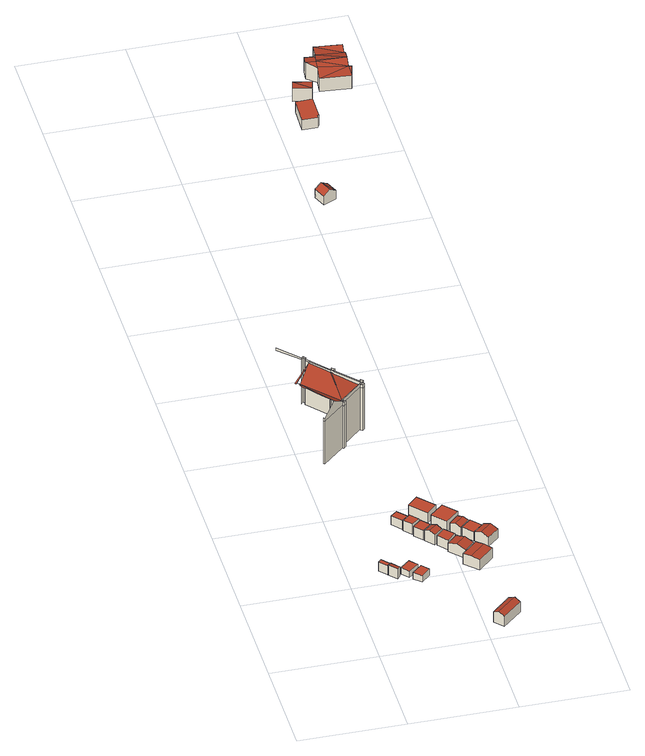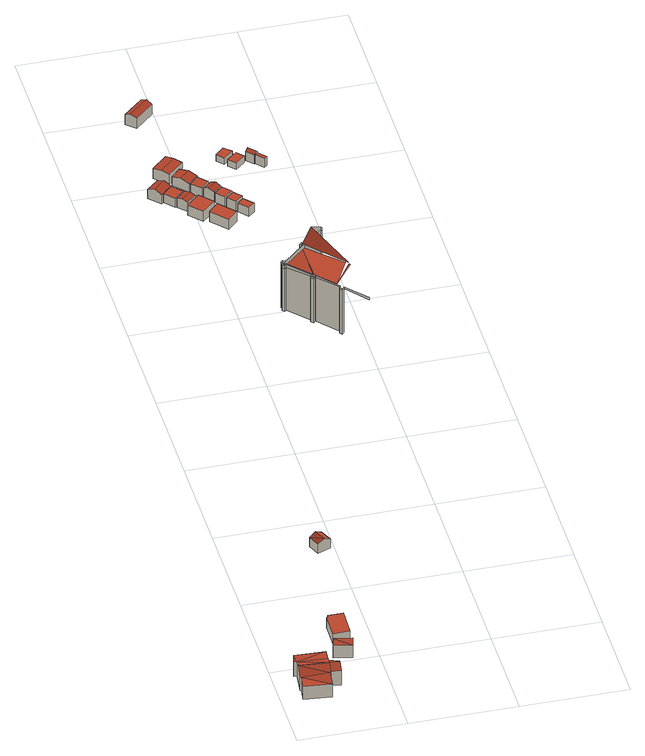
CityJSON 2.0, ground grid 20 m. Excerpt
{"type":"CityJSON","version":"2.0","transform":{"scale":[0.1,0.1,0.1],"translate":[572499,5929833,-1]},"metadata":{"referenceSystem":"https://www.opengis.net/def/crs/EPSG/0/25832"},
"CityObjects":{
"building1":{"type":"Building","attributes":{"Grundfläche 2D":"1.533589","Grundhöhe NN":"1.573"},"geometry":[{"type":"Solid","lod":"3","boundaries":[[[[0,1,2,3]],[[4,5,3,2]],[[5,6,0,3]],[[6,7,1,0]],[[7,4,2,1]],[[7,6,5,4]]]],"semantics":{"surfaces":[{"type":"RoofSurface"},{"type":"WallSurface"},{"type":"GroundSurface"}],"values":[[0,1,1,1,1,2]]}}]},
"building2":{"type":"Building","attributes":{"Grundfläche 2D":"1.851299","Grundhöhe NN":"1.573"},"geometry":[{"type":"Solid","lod":"3","boundaries":[[[[8,9,10,11,12,3]],[[13,14,11,10]],[[14,15,12,11]],[[15,5,4,16,9,8,3,12]],[[16,13,10,9]],[[5,15,14,13,16,4]]]],"semantics":{"surfaces":[{"type":"RoofSurface"},{"type":"WallSurface"},{"type":"GroundSurface"}],"values":[[0,1,1,1,1,2]]}}]},
"building3":{"type":"Building","attributes":{"Grundfläche 2D":"4.553526","Grundhöhe NN":"1.573"},"geometry":[{"type":"Solid","lod":"3","boundaries":[[[[17,18,19,20]],[[21,22,20,19]],[[22,23,17,20]],[[23,24,18,17]],[[24,21,19,18]],[[24,23,22,21]]]],"semantics":{"surfaces":[{"type":"RoofSurface"},{"type":"WallSurface"},{"type":"GroundSurface"}],"values":[[0,1,1,1,1,2]]}}]},
"building4":{"type":"Building","attributes":{"Grundfläche 2D":"4.365739","Grundhöhe NN":"1.573"},"geometry":[{"type":"Solid","lod":"3","boundaries":[[[[25,26,27,28]],[[29,30,28,27]],[[30,31,25,28]],[[31,32,26,25]],[[32,29,27,26]],[[32,31,30,29]]]],"semantics":{"surfaces":[{"type":"RoofSurface"},{"type":"WallSurface"},{"type":"GroundSurface"}],"values":[[0,1,1,1,1,2]]}}]},
"building5":{"type":"Building","attributes":{"Grundfläche 2D":"14408.386619","Grundhöhe NN":"1.599"},"geometry":[{"type":"MultiSurface","lod":"3","boundaries":[[[33,34,35,36]],[[35,34,37,38]],[[39,35,38,40]],[[41,42,43]],[[44,45,36,35,39,46,47]],[[42,48,43]],[[49,45,44,47,50,51,52,53,54]],[[55,56,57,58]],[[59,60,61,62,63,64,65,66,67,43,68,69,70]],[[39,71,72,46]],[[71,39,40,73]],[[53,52,51,50,47,50,52]],[[71,74,75,72]],[[74,71,73,76]],[[77,78,79,74,76,80]],[[74,79,78,81,82,75]],[[83,55,84,85]],[[84,55,58,86]],[[87,88,89,90]],[[88,87,91,92]],[[84,88,92,85]],[[88,84,86,89]],[[87,93,94,95,91]],[[66,65,64,96,97,98,99,100,43,67]],[[101,102,81,78]],[[93,87,90,103,94]],[[64,63,104]],[[101,78,77,105]],[[106,107,108,109,110,111,63,62,53,112]],[[94,113,114,95]],[[113,94,103,115]],[[113,116,117,114]],[[116,113,115,118]],[[119,120,121,122]],[[116,120,123,117]],[[120,119,124,123]],[[120,116,118,121]],[[125,126,127,128,109,108,129,130,131,132,133,96,64,104]],[[110,109,128,127,126,125,104,63,111]],[[122,134,135,119]],[[119,135,136,124]],[[137,138,139,102,101,140]],[[141,137,140,101,105,142]],[[137,143,144,138]],[[135,145,146,136]],[[143,137,141,147]],[[148,149,150,151]],[[145,135,134,152]],[[149,148,153,154]],[[148,143,147,153]],[[143,148,151,144]],[[155,150,149,156]],[[156,149,154,157]],[[146,145,158,156,157,159]],[[156,158,145,152,160,155]]],"semantics":{"surfaces":[{"type":"WallSurface"},{"type":"RoofSurface"}],"values":[0,0,0,1,0,1,1,0,1,0,0,0,0,0,0,0,0,0,0,0,0,0,0,0,0,0,1,0,0,0,0,0,0,0,0,0,0,0,1,0,0,0,0,0,0,0,0,0,0,0,0,0,0,0,0]}}]},
"building6":{"type":"Building","attributes":{"Grundfläche 2D":"3.644121","Grundhöhe NN":"1.573"},"geometry":[{"type":"Solid","lod":"3","boundaries":[[[[161,162,163,164]],[[165,166,164,163]],[[166,167,161,164]],[[167,168,162,161]],[[168,165,163,162]],[[168,167,166,165]]]],"semantics":{"surfaces":[{"type":"RoofSurface"},{"type":"WallSurface"},{"type":"GroundSurface"}],"values":[[0,1,1,1,1,2]]}}]},
"building7":{"type":"Building","attributes":{"Grundfläche 2D":"3.787623","Grundhöhe NN":"1.573"},"geometry":[{"type":"Solid","lod":"3","boundaries":[[[[169,170,171,172]],[[173,174,172,171]],[[174,175,169,172]],[[175,176,170,169]],[[176,173,171,170]],[[176,175,174,173]]]],"semantics":{"surfaces":[{"type":"RoofSurface"},{"type":"WallSurface"},{"type":"GroundSurface"}],"values":[[0,1,1,1,1,2]]}}]},
"building8":{"type":"Building","attributes":{"Grundfläche 2D":"4.354107","Grundhöhe NN":"1.573"},"geometry":[{"type":"Solid","lod":"3","boundaries":[[[[177,178,179,180]],[[181,182,180,179]],[[182,183,177,180]],[[183,184,178,177]],[[184,181,179,178]],[[184,183,182,181]]]],"semantics":{"surfaces":[{"type":"RoofSurface"},{"type":"WallSurface"},{"type":"GroundSurface"}],"values":[[0,1,1,1,1,2]]}}]},
"building9":{"type":"Building","attributes":{"Grundfläche 2D":"11.980548","Grundhöhe NN":"1.573"},"geometry":[{"type":"Solid","lod":"3","boundaries":[[[[185,186,187,188]],[[189,186,185,190]],[[188,187,191,192]],[[190,185,188,192,193]],[[189,190,193,194]],[[191,187,186,189,194]],[[192,191,194,193]]]],"semantics":{"surfaces":[{"type":"RoofSurface"},{"type":"WallSurface"},{"type":"GroundSurface"}],"values":[[0,0,1,1,1,1,2]]}}]},
"building10":{"type":"Building","attributes":{"Grundfläche 2D":"4.869889","Grundhöhe NN":"1.573"},"geometry":[{"type":"Solid","lod":"3","boundaries":[[[[195,196,197,198]],[[199,196,195,200]],[[198,197,201,202]],[[200,195,198,202,203]],[[199,200,203,204]],[[201,197,196,199,204]],[[202,201,204,203]]]],"semantics":{"surfaces":[{"type":"RoofSurface"},{"type":"WallSurface"},{"type":"GroundSurface"}],"values":[[0,0,1,1,1,1,2]]}}]},
"building11":{"type":"Building","attributes":{"Grundfläche 2D":"5.378886","Grundhöhe NN":"1.573"},"geometry":[{"type":"Solid","lod":"3","boundaries":[[[[205,206,207,208]],[[209,210,208,207]],[[210,211,205,208]],[[211,212,206,205]],[[212,209,207,206]],[[212,211,210,209]]]],"semantics":{"surfaces":[{"type":"RoofSurface"},{"type":"WallSurface"},{"type":"GroundSurface"}],"values":[[0,1,1,1,1,2]]}}]},
"building12":{"type":"Building","attributes":{"Grundfläche 2D":"11.114051","Grundhöhe NN":"1.573"},"geometry":[{"type":"Solid","lod":"3","boundaries":[[[[213,214,215,216]],[[217,218,216,215]],[[218,219,213,216]],[[219,220,214,213]],[[220,217,215,214]],[[220,219,218,217]]]],"semantics":{"surfaces":[{"type":"RoofSurface"},{"type":"WallSurface"},{"type":"GroundSurface"}],"values":[[0,1,1,1,1,2]]}}]},
"building13":{"type":"Building","attributes":{"Grundfläche 2D":"9.488608","Grundhöhe NN":"1.573"},"geometry":[{"type":"Solid","lod":"3","boundaries":[[[[221,222,223,224]],[[225,222,221,226]],[[224,223,227,228]],[[226,221,224,228,229]],[[225,226,229,230]],[[227,223,222,225,230]],[[228,227,230,229]]]],"semantics":{"surfaces":[{"type":"RoofSurface"},{"type":"WallSurface"},{"type":"GroundSurface"}],"values":[[0,0,1,1,1,1,2]]}}]},
"building14":{"type":"Building","attributes":{"Grundfläche 2D":"14.116355","Grundhöhe NN":"1.573"},"geometry":[{"type":"Solid","lod":"3","boundaries":[[[[231,232,233,234]],[[235,232,231,236]],[[234,233,237,238]],[[236,231,234,238,239]],[[235,236,239,240]],[[237,233,232,235,240]],[[239,238,237,240]]]],"semantics":{"surfaces":[{"type":"RoofSurface"},{"type":"WallSurface"},{"type":"GroundSurface"}],"values":[[0,0,1,1,1,1,2]]}}]},
"building15":{"type":"Building","attributes":{"Grundfläche 2D":"11.468414","Grundhöhe NN":"1.573"},"geometry":[{"type":"Solid","lod":"3","boundaries":[[[[241,242,243,244]],[[245,246,244,243]],[[246,247,241,244]],[[247,248,242,241]],[[248,245,243,242]],[[248,247,246,245]]]],"semantics":{"surfaces":[{"type":"RoofSurface"},{"type":"WallSurface"},{"type":"GroundSurface"}],"values":[[0,1,1,1,1,2]]}}]},
"building16":{"type":"Building","attributes":{"Grundfläche 2D":"5.629368","Grundhöhe NN":"1.573"},"geometry":[{"type":"Solid","lod":"3","boundaries":[[[[249,250,251,252]],[[253,250,249,254]],[[252,251,255,256]],[[254,249,252,256,257]],[[253,254,257,258]],[[255,251,250,253,258]],[[257,256,255,258]]]],"semantics":{"surfaces":[{"type":"RoofSurface"},{"type":"WallSurface"},{"type":"GroundSurface"}],"values":[[0,0,1,1,1,1,2]]}}]},
"building17":{"type":"Building","attributes":{"Grundfläche 2D":"6.212715","Grundhöhe NN":"1.573"},"geometry":[{"type":"Solid","lod":"3","boundaries":[[[[259,260,261,262]],[[263,264,262,261]],[[264,265,259,262]],[[265,266,260,259]],[[266,263,261,260]],[[266,265,264,263]]]],"semantics":{"surfaces":[{"type":"RoofSurface"},{"type":"WallSurface"},{"type":"GroundSurface"}],"values":[[0,1,1,1,1,2]]}}]},
"building18":{"type":"Building","attributes":{"Grundfläche 2D":"8.605558","Grundhöhe NN":"1.573"},"geometry":[{"type":"Solid","lod":"3","boundaries":[[[[267,268,269,270]],[[269,271,272,270]],[[268,267,273,274]],[[271,269,268,274,275]],[[272,271,275,276]],[[273,267,270,272,276]],[[274,273,276,275]]]],"semantics":{"surfaces":[{"type":"RoofSurface"},{"type":"WallSurface"},{"type":"GroundSurface"}],"values":[[0,0,1,1,1,1,2]]}}]},
"building19":{"type":"Building","attributes":{"Grundfläche 2D":"6.572210","Grundhöhe NN":"0.567"},"geometry":[{"type":"Solid","lod":"3","boundaries":[[[[277,278,279]],[[280,281,279,282]],[[277,279,281]],[[282,279,278,283,284]],[[280,282,284,285]],[[277,281,280,285,286]],[[278,277,286,283]],[[284,283,286,285]]]],"semantics":{"surfaces":[{"type":"RoofSurface"},{"type":"WallSurface"},{"type":"GroundSurface"}],"values":[[0,0,0,1,1,1,1,2]]}}]},
"building20":{"type":"Building","attributes":{"Grundfläche 2D":"16.498452","Grundhöhe NN":"-0.210"},"geometry":[{"type":"Solid","lod":"3","boundaries":[[[[287,288,289,290,291,292]],[[293,294,292,291]],[[294,295,287,292]],[[295,296,288,287]],[[296,297,289,288]],[[297,298,290,289]],[[298,293,291,290]],[[298,297,296,295,294,293]]]],"semantics":{"surfaces":[{"type":"RoofSurface"},{"type":"WallSurface"},{"type":"GroundSurface"}],"values":[[0,1,1,1,1,1,1,2]]}}]},
"building21":{"type":"Building","attributes":{"Grundfläche 2D":"7.024839","Grundhöhe NN":"-0.100"},"geometry":[{"type":"Solid","lod":"3","boundaries":[[[[299,300,301]],[[299,301,302]],[[303,304,301,300]],[[304,305,302,301]],[[305,306,299,302]],[[306,303,300,299]],[[306,305,304,303]]]],"semantics":{"surfaces":[{"type":"RoofSurface"},{"type":"WallSurface"},{"type":"GroundSurface"}],"values":[[0,0,1,1,1,1,2]]}}]},
"building22":{"type":"Building","attributes":{"Grundfläche 2D":"55.470376","Grundhöhe NN":"-0.624"},"geometry":[{"type":"Solid","lod":"3","boundaries":[[[[307,308,309,310,311]],[[312,308,307,313]],[[314,315,316]],[[317,315,314]],[[318,319,320,316,321]],[[322,314,316,320]],[[320,319,323]],[[324,323,325]],[[320,323,324]],[[324,325,326]],[[324,326,327]],[[328,324,327,329]],[[311,310,330,331]],[[332,313,307,311,331,333]],[[312,313,332,334]],[[316,315,335,336]],[[321,316,336,337]],[[309,308,312,334,338,326,325,323,319,318,321,337,330,310]],[[327,326,338,339]],[[340,328,329,327,339,341]],[[324,328,340,342]],[[322,320,324,342,343]],[[314,322,343,344]],[[317,314,344,345]],[[315,317,345,335]],[[336,335,345,344,343,342,340,341,339,338,334,332,333,331,330,337]]]],"semantics":{"surfaces":[{"type":"RoofSurface"},{"type":"WallSurface"},{"type":"GroundSurface"}],"values":[[0,0,0,0,0,0,0,0,0,0,0,0,1,1,1,1,1,1,1,1,1,1,1,1,1,2]]}}]}
},
"vertices":[
[57,216,46],[51,211,46],[65,196,46],[70,201,46],[65,196,26],[70,201,26],[57,216,26],[51,211,26],
[65,196,48],[64,196,48],[78,181,48],[84,188,46],[71,202,46],[78,181,26],[84,188,26],[71,202,26],[64,196,26],
[87,193,40],[99,179,40],[118,195,40],[105,209,40],[118,195,26],[105,209,26],[87,193,26],[99,179,26],
[134,177,40],[122,191,40],[104,174,40],[117,161,40],[104,174,26],[117,161,26],[134,177,26],[122,191,26],
[34,534,126],[34,534,119],[36,532,119],[36,532,126],[34,534,26],[36,532,26],[77,570,119],[77,570,26],[11,646,123],[12,644,123],[49,697,123],[77,570,127],[58,552,145],[77,570,126],[79,571,126],[13,644,123],[14,643,126],[79,572,126],[78,572,126],[78,573,126],[76,575,126],[42,612,126],[39,710,123],[3,750,120],[3,750,126],[39,710,126],[42,612,121],[55,598,120],[64,588,120],[76,575,119],[80,578,119],[79,664,122],[78,665,122],[50,696,123],[50,697,123],[18,638,123],[22,633,122],[29,626,122],[79,568,119],[79,568,126],[79,568,26],[84,572,119],[84,572,126],[84,572,26],[80,576,26],[80,576,119],[81,574,119],[81,574,26],[80,576,126],[81,574,126],[39,710,26],[43,714,123],[43,714,26],[43,714,126],[44,706,123],[47,709,123],[47,709,126],[44,706,126],[44,706,26],[47,709,26],[50,699,123],[79,666,122],[79,666,26],[79,664,126],[78,665,126],[50,696,126],[50,697,126],[49,697,126],[120,613,119],[120,613,126],[79,666,126],[80,664,122],[120,613,26],[119,614,126],[120,615,126],[122,617,126],[122,617,119],[120,615,119],[119,614,119],[80,578,126],[80,666,122],[80,666,26],[80,666,126],[83,670,122],[83,670,26],[83,670,126],[84,662,122],[88,665,122],[88,665,126],[84,662,126],[88,665,26],[84,662,26],[83,661,122],[84,659,121],[119,621,119],[120,619,119],[120,619,126],[119,621,126],[84,659,126],[83,661,126],[80,664,126],[121,622,126],[121,622,119],[121,622,26],[124,609,119],[124,609,126],[120,612,126],[120,612,119],[124,609,26],[120,612,26],[128,613,119],[128,613,126],[124,626,119],[124,626,26],[128,613,26],[125,616,119],[125,618,119],[125,618,126],[125,616,126],[124,626,126],[125,616,26],[125,618,26],[128,621,126],[128,621,119],[128,621,26],[128,622,119],[128,622,26],[128,622,126],
[121,317,45],[133,327,45],[117,345,45],[105,335,45],[117,345,26],[105,335,26],[121,317,26],[133,327,26],
[136,326,48],[121,313,48],[134,299,48],[149,311,48],[134,299,26],[149,311,26],[136,326,26],[121,313,26],
[149,278,47],[165,292,47],[151,308,47],[135,294,47],[151,308,26],[135,294,26],[149,278,26],[165,292,26],
[254,45,54],[217,11,54],[225,2,48],[262,36,48],[209,20,48],[245,53,48],[225,2,26],[262,36,26],[245,53,26],[209,20,26],
[174,282,52],[157,269,52],[165,260,47],[181,274,47],[150,277,47],[166,291,47],[165,260,26],[181,274,26],[166,291,26],[150,277,26],
[168,258,47],[184,240,47],[200,256,47],[184,273,47],[200,256,26],[184,273,26],[168,258,26],[184,240,26],
[169,324,48],[188,342,48],[160,373,48],[141,355,48],[160,373,26],[141,355,26],[169,324,26],[188,342,26],
[214,239,50],[195,222,50],[208,208,45],[226,226,45],[182,235,45],[201,253,45],[208,208,26],[226,226,26],[201,253,26],[182,235,26],
[241,211,50],[211,183,50],[223,170,48],[253,198,48],[199,195,48],[229,223,48],[223,170,26],[253,198,26],[229,223,26],[199,195,26],
[195,292,48],[220,315,48],[198,340,48],[172,317,48],[198,340,26],[172,317,26],[195,292,26],[220,315,26],
[207,281,49],[225,297,49],[217,306,46],[199,289,46],[233,289,46],[215,272,46],[217,306,26],[199,289,26],[215,272,26],[233,289,26],
[234,254,46],[252,270,46],[235,289,46],[217,272,46],[235,289,26],[217,272,26],[234,254,26],[252,270,26],
[256,273,46],[234,253,46],[244,242,52],[266,263,52],[254,232,46],[276,252,46],[256,273,26],[234,253,26],[254,232,26],[276,252,26],
[245,1278,35],[236,1301,35],[223,1296,43],[221,1267,35],[233,1273,43],[211,1291,35],[236,1301,16],[211,1291,16],[221,1267,16],[245,1278,16],
[239,1496,30],[268,1496,30],[268,1501,30],[271,1501,30],[272,1550,30],[241,1549,30],[272,1550,8],[241,1549,8],[239,1496,8],[268,1496,8],[268,1501,8],[271,1501,8],
[277,1571,37],[282,1590,36],[248,1598,36],[243,1578,37],[282,1590,9],[248,1598,9],[243,1578,9],[277,1571,9],
[283,1642,40],[301,1640,40],[302,1643,39],[304,1660,35],[285,1662,35],[300,1627,35],[283,1641,40],[357,1662,33],[309,1692,32],[306,1663,36],[360,1686,32],[304,1660,37],[302,1643,41],[356,1637,41],[304,1664,36],[359,1661,33],[301,1640,41],[354,1619,35],[300,1627,38],[297,1600,33],[354,1595,32],[360,1618,35],[360,1617,35],[304,1660,4],[285,1662,4],[283,1641,4],[283,1642,4],[300,1627,4],[309,1692,4],[306,1663,4],[304,1664,4],[297,1600,4],[354,1595,4],[360,1618,4],[360,1617,4],[354,1619,4],[359,1661,4],[357,1662,4],[360,1686,4]
]}
